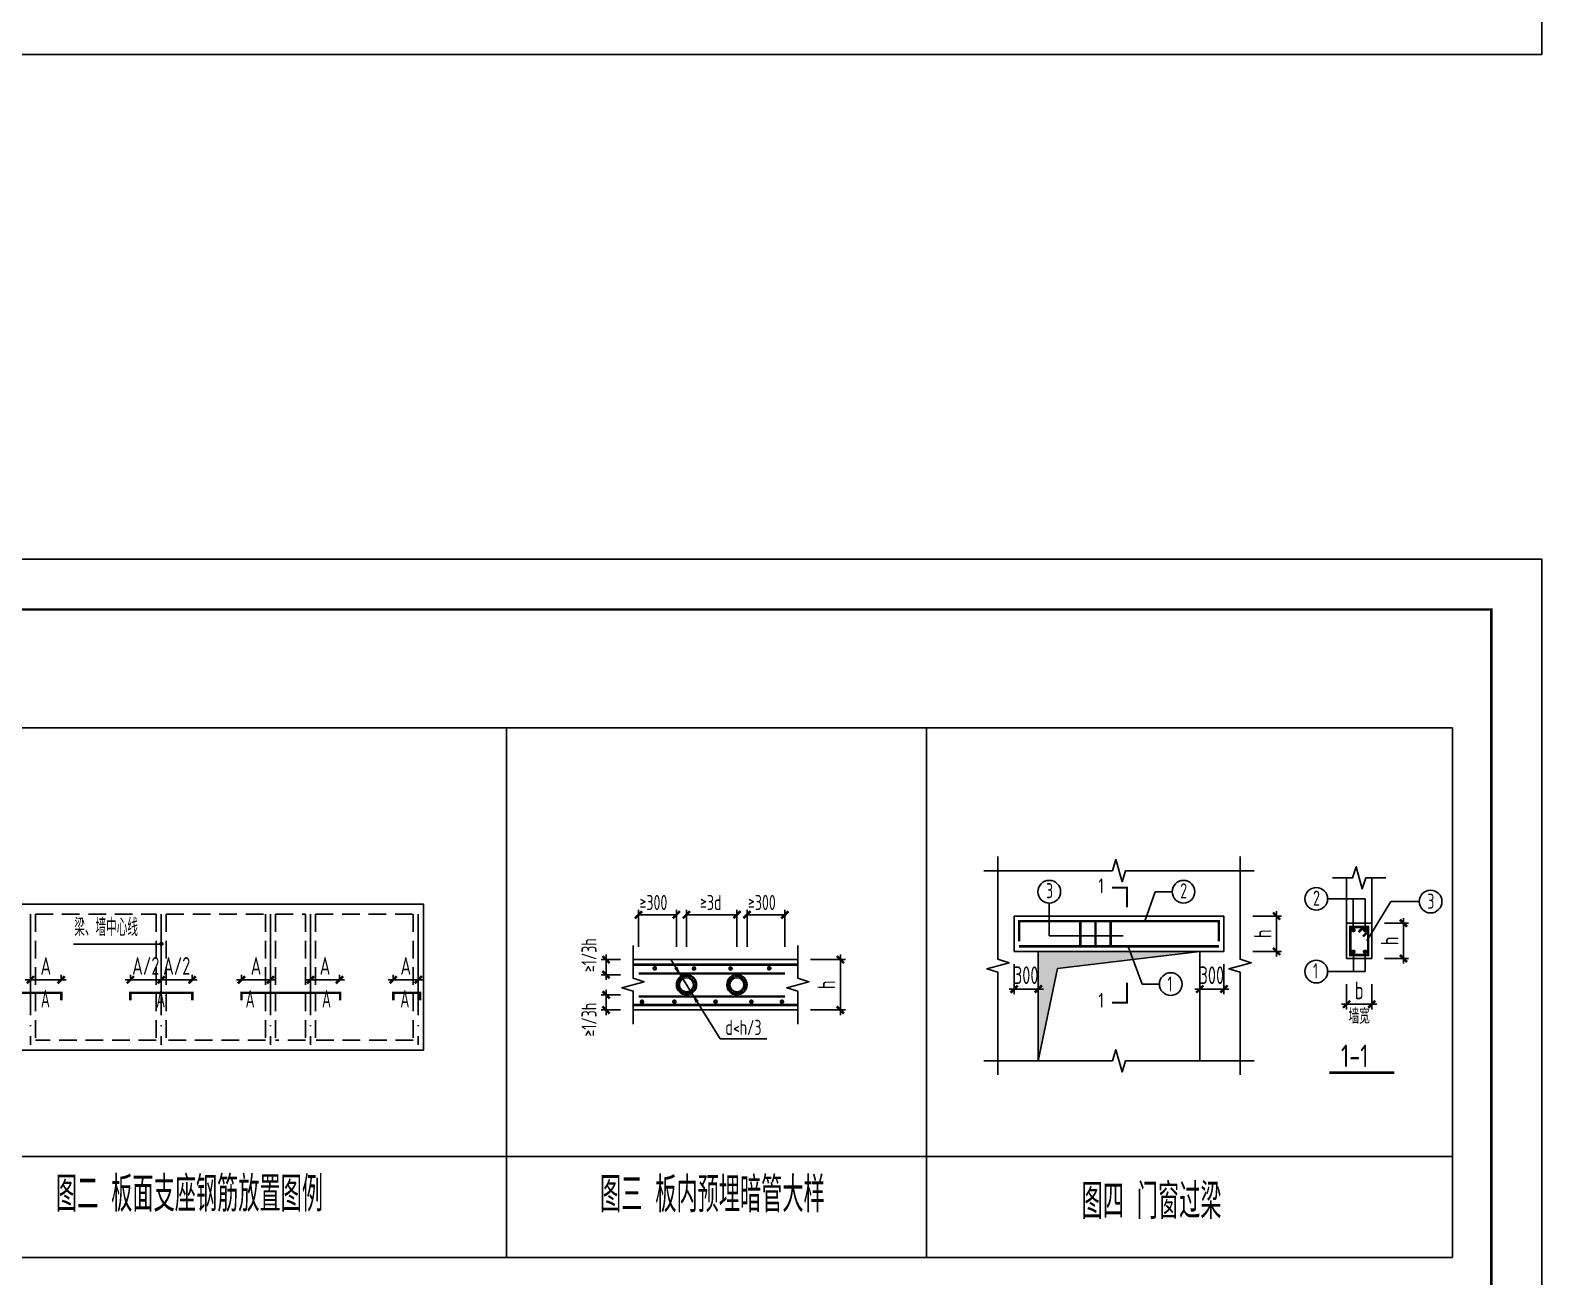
# Model space of a CAD drawing. Extents: x 9732137 to 18866768, y -962146 to 246094.
# Drawn here: x 9831191 to 9861157, y 152466 to 177176 of the extents above; entities that cross this region are included whole.
import ezdxf
from ezdxf.enums import TextEntityAlignment as Align

# ---------------------------------------------------------------- set-up
doc = ezdxf.new("R2010")
doc.units = 0
doc.header["$LTSCALE"] = 1000
doc.linetypes.add('DASHED', pattern=[0.75, 0.5, -0.25])
doc.linetypes.add('DOTE', pattern=[2.42, 2, -0.2, 0.02, -0.2])
doc.layers.get('0').update_dxf_attribs({"linetype": 'CONTINUOUS'})
doc.layers.get('Defpoints').update_dxf_attribs({"linetype": 'CONTINUOUS'})
for name, color, linetype in [('AXIS', 1, 'DOTE'), ('BEAM', 4, 'DASHED'), ('BEAM_CON', 4, 'CONTINUOUS'), ('BORDER', 7, 'CONTINUOUS'), ('DIM', 3, 'CONTINUOUS'), ('NUM', 7, 'CONTINUOUS'), ('TAB', 7, 'CONTINUOUS')]:
    doc.layers.add(name, color=color, linetype=linetype)
doc.layers.add('rein', color=6, linetype='ByLayer', lineweight=18)
doc.styles.add('TSSD_Dimension', font='Tssdeng.shx', dxfattribs={"width": 0.7, "bigfont": 'hztxt.shx'})
doc.styles.add('TSSD_Norm', font='Tssdeng.shx', dxfattribs={"width": 0.7, "bigfont": 'hztxt.shx'})
doc.styles.add('说明文字', font='tssdeng.shx', dxfattribs={"width": 0.75, "bigfont": 'hztxt.shx'})
doc.dimstyles.new('TSSD_100_100', dxfattribs={"dimtxt": 350, "dimasz": 100, "dimexe": 100, "dimexo": 250, "dimgap": 100, "dimtad": 1, "dimdec": 0, "dimzin": 0, "dimdsep": 46, "dimtxsty": 'TSSD_Dimension', "dimblk": 'ARCHTICK', "dimblk1": 'ARCHTICK', "dimblk2": 'ARCHTICK', "dimcen": 0, "dimdle": 100, "dimclrt": 7, "dimadec": 0, "dimazin": 0, "dimtfac": 1, "dimtdec": 0, "dimtix": 1, "dimtmove": 2, "dimatfit": 3, "dimfxl": 1, "dimtolj": 1, "dimtzin": 0, "dimarcsym": 0})

# ---------------------------------------------------------------- blocks, each defined once
blk = doc.blocks.new('_ArchTick')
at = {"color": 0, "linetype": 'ByBlock', "const_width": 0.5}
blk.add_lwpolyline([(-0.71, -0.71), (0.71, 0.71)], dxfattribs=at)
blk = doc.blocks.new('*D719')
at = {"layer": 'Defpoints', "color": 0}
for p in [(9838884, 158353), (9838388, 158094), (9838884, 158094)]:
    blk.add_point(p, dxfattribs=at)
at = {"layer": 'DIM', "color": 0, "lineweight": -2}
for p, q in [((9838288, 158353), (9838984, 158353)), ((9838388, 158344), (9838388, 158453)), ((9838884, 158344), (9838884, 158453))]:
    blk.add_line(p, q, dxfattribs=at)
at = {"layer": 'DIM', "color": 0, "lineweight": -2, "xscale": 100, "yscale": 100, "zscale": 100, "rotation": 180}
blk.add_blockref('_ArchTick', (9838388, 158353), dxfattribs=at)
at = {"layer": 'DIM', "color": 0, "lineweight": -2, "xscale": 100, "yscale": 100, "zscale": 100}
blk.add_blockref('_ArchTick', (9838884, 158353), dxfattribs=at)
at = {"layer": 'DIM', "color": 7, "insert": (9838636, 158628), "char_height": 350, "attachment_point": 5, "style": 'TSSD_Dimension'}
blk.add_mtext('\\A1;A', dxfattribs=at)
blk = doc.blocks.new('*D720')
at = {"layer": 'Defpoints', "color": 0}
for p in [(9837323, 158353), (9836747, 158094), (9837323, 158094)]:
    blk.add_point(p, dxfattribs=at)
at = {"layer": 'DIM', "color": 0, "lineweight": -2}
for p, q in [((9836647, 158353), (9837423, 158353)), ((9836747, 158344), (9836747, 158453)), ((9837323, 158344), (9837323, 158453))]:
    blk.add_line(p, q, dxfattribs=at)
at = {"layer": 'DIM', "color": 0, "lineweight": -2, "xscale": 100, "yscale": 100, "zscale": 100, "rotation": 180}
blk.add_blockref('_ArchTick', (9836747, 158353), dxfattribs=at)
at = {"layer": 'DIM', "color": 0, "lineweight": -2, "xscale": 100, "yscale": 100, "zscale": 100}
blk.add_blockref('_ArchTick', (9837323, 158353), dxfattribs=at)
at = {"layer": 'DIM', "color": 7, "insert": (9837035, 158628), "char_height": 350, "attachment_point": 5, "style": 'TSSD_Dimension'}
blk.add_mtext('\\A1;A', dxfattribs=at)
blk = doc.blocks.new('*D721')
at = {"layer": 'Defpoints', "color": 0}
for p in [(9835955, 158353), (9835379, 158094), (9835955, 158094)]:
    blk.add_point(p, dxfattribs=at)
at = {"layer": 'DIM', "color": 0, "lineweight": -2}
for p, q in [((9835279, 158353), (9836055, 158353)), ((9835379, 158344), (9835379, 158453)), ((9835955, 158344), (9835955, 158453))]:
    blk.add_line(p, q, dxfattribs=at)
at = {"layer": 'DIM', "color": 0, "lineweight": -2, "xscale": 100, "yscale": 100, "zscale": 100, "rotation": 180}
blk.add_blockref('_ArchTick', (9835379, 158353), dxfattribs=at)
at = {"layer": 'DIM', "color": 0, "lineweight": -2, "xscale": 100, "yscale": 100, "zscale": 100}
blk.add_blockref('_ArchTick', (9835955, 158353), dxfattribs=at)
at = {"layer": 'DIM', "color": 7, "insert": (9835667, 158628), "char_height": 350, "attachment_point": 5, "style": 'TSSD_Dimension'}
blk.add_mtext('\\A1;A', dxfattribs=at)
blk = doc.blocks.new('*D722')
at = {"layer": 'Defpoints', "color": 0}
for p in [(9831806, 158353), (9831193, 158094), (9831806, 158094)]:
    blk.add_point(p, dxfattribs=at)
at = {"layer": 'DIM', "color": 0, "lineweight": -2}
for p, q in [((9831093, 158353), (9831906, 158353)), ((9831193, 158344), (9831193, 158453)), ((9831806, 158344), (9831806, 158453))]:
    blk.add_line(p, q, dxfattribs=at)
at = {"layer": 'DIM', "color": 0, "lineweight": -2, "xscale": 100, "yscale": 100, "zscale": 100, "rotation": 180}
blk.add_blockref('_ArchTick', (9831193, 158353), dxfattribs=at)
at = {"layer": 'DIM', "color": 0, "lineweight": -2, "xscale": 100, "yscale": 100, "zscale": 100}
blk.add_blockref('_ArchTick', (9831806, 158353), dxfattribs=at)
at = {"layer": 'DIM', "color": 7, "insert": (9831500, 158628), "char_height": 350, "attachment_point": 5, "style": 'TSSD_Dimension'}
blk.add_mtext('\\A1;A', dxfattribs=at)
blk = doc.blocks.new('*D723')
at = {"layer": 'Defpoints', "color": 0}
for p in [(9833788, 158353), (9833788, 158094), (9834401, 158094)]:
    blk.add_point(p, dxfattribs=at)
at = {"layer": 'DIM', "color": 0, "lineweight": -2}
for p, q in [((9833788, 158353), (9833688, 158353)), ((9833788, 158344), (9833788, 158453)), ((9834401, 158353), (9833788, 158353)), ((9834401, 158344), (9834401, 158453)), ((9834401, 158353), (9834501, 158353))]:
    blk.add_line(p, q, dxfattribs=at)
at = {"layer": 'DIM', "color": 0, "lineweight": -2, "xscale": 100, "yscale": 100, "zscale": 100}
blk.add_blockref('_ArchTick', (9833788, 158353), dxfattribs=at)
at = {"layer": 'DIM', "color": 0, "lineweight": -2, "xscale": 100, "yscale": 100, "zscale": 100, "rotation": 180}
blk.add_blockref('_ArchTick', (9834401, 158353), dxfattribs=at)
at = {"layer": 'DIM', "color": 7, "insert": (9834095, 158628), "char_height": 350, "attachment_point": 5, "style": 'TSSD_Dimension'}
blk.add_mtext('\\A1;A/2', dxfattribs=at)
blk = doc.blocks.new('*D724')
at = {"layer": 'Defpoints', "color": 0}
for p in [(9833788, 158353), (9833176, 158094), (9833788, 158094)]:
    blk.add_point(p, dxfattribs=at)
at = {"layer": 'DIM', "color": 0, "lineweight": -2}
for p, q in [((9833176, 158353), (9833076, 158353)), ((9833176, 158344), (9833176, 158453)), ((9833176, 158353), (9833788, 158353)), ((9833788, 158344), (9833788, 158453)), ((9833788, 158353), (9833888, 158353))]:
    blk.add_line(p, q, dxfattribs=at)
at = {"layer": 'DIM', "color": 0, "lineweight": -2, "xscale": 100, "yscale": 100, "zscale": 100}
blk.add_blockref('_ArchTick', (9833176, 158353), dxfattribs=at)
at = {"layer": 'DIM', "color": 0, "lineweight": -2, "xscale": 100, "yscale": 100, "zscale": 100, "rotation": 180}
blk.add_blockref('_ArchTick', (9833788, 158353), dxfattribs=at)
at = {"layer": 'DIM', "color": 7, "insert": (9833482, 158628), "char_height": 350, "attachment_point": 5, "style": 'TSSD_Dimension'}
blk.add_mtext('\\A1;A/2', dxfattribs=at)
blk = doc.blocks.new('*D727')
at = {"layer": 'Defpoints', "color": 0}
for p in [(9846408, 158754), (9847251, 158754), (9846408, 157754)]:
    blk.add_point(p, dxfattribs=at)
at = {"layer": 'DIM', "color": 0, "lineweight": -2}
for p, q in [((9847251, 157654), (9847251, 158854)), ((9846658, 158754), (9847351, 158754)), ((9846658, 157754), (9847351, 157754))]:
    blk.add_line(p, q, dxfattribs=at)
at = {"layer": 'DIM', "color": 0, "lineweight": -2, "xscale": 100, "yscale": 100, "zscale": 100}
for p, rotation in [((9847251, 158754), 90), ((9847251, 157754), 270)]:
    blk.add_blockref('_ArchTick', p, dxfattribs=dict(at, rotation=rotation))
at = {"layer": 'DIM', "color": 7, "insert": (9846976, 158254), "char_height": 350, "attachment_point": 5, "rotation": 90, "style": 'TSSD_Dimension'}
blk.add_mtext('\\A1;h', dxfattribs=at)
blk = doc.blocks.new('*D728')
at = {"layer": 'Defpoints', "color": 0}
for p in [(9850696, 158915), (9851176, 158915), (9851176, 158168)]:
    blk.add_point(p, dxfattribs=at)
at = {"layer": 'DIM', "color": 0, "lineweight": -2}
for p, q in [((9850696, 158665), (9850696, 158068)), ((9851176, 158665), (9851176, 158068)), ((9850696, 158168), (9850596, 158168)), ((9850696, 158168), (9851176, 158168)), ((9851176, 158168), (9851276, 158168))]:
    blk.add_line(p, q, dxfattribs=at)
at = {"layer": 'DIM', "color": 0, "lineweight": -2, "xscale": 100, "yscale": 100, "zscale": 100}
blk.add_blockref('_ArchTick', (9850696, 158168), dxfattribs=at)
at = {"layer": 'DIM', "color": 0, "lineweight": -2, "xscale": 100, "yscale": 100, "zscale": 100, "rotation": 180}
blk.add_blockref('_ArchTick', (9851176, 158168), dxfattribs=at)
at = {"layer": 'DIM', "color": 7, "insert": (9850936, 158443), "char_height": 350, "attachment_point": 5, "style": 'TSSD_Dimension'}
blk.add_mtext('\\A1;300', dxfattribs=at)
blk = doc.blocks.new('*D729')
at = {"layer": 'Defpoints', "color": 0}
for p in [(9854376, 158915), (9854856, 158915), (9854856, 158168)]:
    blk.add_point(p, dxfattribs=at)
at = {"layer": 'DIM', "color": 0, "lineweight": -2}
for p, q in [((9854376, 158665), (9854376, 158068)), ((9854856, 158665), (9854856, 158068)), ((9854376, 158168), (9854276, 158168)), ((9854376, 158168), (9854856, 158168)), ((9854856, 158168), (9854956, 158168))]:
    blk.add_line(p, q, dxfattribs=at)
at = {"layer": 'DIM', "color": 0, "lineweight": -2, "xscale": 100, "yscale": 100, "zscale": 100}
blk.add_blockref('_ArchTick', (9854376, 158168), dxfattribs=at)
at = {"layer": 'DIM', "color": 0, "lineweight": -2, "xscale": 100, "yscale": 100, "zscale": 100, "rotation": 180}
blk.add_blockref('_ArchTick', (9854856, 158168), dxfattribs=at)
at = {"layer": 'DIM', "color": 7, "insert": (9854616, 158443), "char_height": 350, "attachment_point": 5, "style": 'TSSD_Dimension'}
blk.add_mtext('\\A1;300', dxfattribs=at)
blk = doc.blocks.new('*D730')
at = {"layer": 'Defpoints', "color": 0}
for p in [(9855176, 159615), (9855900, 159615), (9855176, 158915)]:
    blk.add_point(p, dxfattribs=at)
at = {"layer": 'DIM', "color": 0, "lineweight": -2}
for p, q in [((9855426, 159615), (9856000, 159615)), ((9855900, 158815), (9855900, 159715)), ((9855426, 158915), (9856000, 158915))]:
    blk.add_line(p, q, dxfattribs=at)
at = {"layer": 'DIM', "color": 0, "lineweight": -2, "xscale": 100, "yscale": 100, "zscale": 100}
for p, rotation in [((9855900, 159615), 90), ((9855900, 158915), 270)]:
    blk.add_blockref('_ArchTick', p, dxfattribs=dict(at, rotation=rotation))
at = {"layer": 'DIM', "color": 7, "insert": (9855625, 159265), "char_height": 350, "attachment_point": 5, "rotation": 90, "style": 'TSSD_Dimension'}
blk.add_mtext('\\A1;h', dxfattribs=at)
blk = doc.blocks.new('*D731')
at = {"layer": 'Defpoints', "color": 0}
for p in [(9857787, 159473), (9858416, 159473), (9857787, 158773)]:
    blk.add_point(p, dxfattribs=at)
at = {"layer": 'DIM', "color": 0, "lineweight": -2}
for p, q in [((9858037, 159473), (9858516, 159473)), ((9858416, 158673), (9858416, 159573)), ((9858037, 158773), (9858516, 158773))]:
    blk.add_line(p, q, dxfattribs=at)
at = {"layer": 'DIM', "color": 0, "lineweight": -2, "xscale": 100, "yscale": 100, "zscale": 100}
for p, rotation in [((9858416, 159473), 90), ((9858416, 158773), 270)]:
    blk.add_blockref('_ArchTick', p, dxfattribs=dict(at, rotation=rotation))
at = {"layer": 'DIM', "color": 7, "insert": (9858141, 159123), "char_height": 350, "attachment_point": 5, "rotation": 90, "style": 'TSSD_Dimension'}
blk.add_mtext('\\A1;h', dxfattribs=at)
blk = doc.blocks.new('*D732')
at = {"layer": 'Defpoints', "color": 0}
for p in [(9857287, 158515), (9857787, 158515), (9857787, 157867)]:
    blk.add_point(p, dxfattribs=at)
at = {"layer": 'DIM', "color": 0, "lineweight": -2}
for p, q in [((9857287, 158265), (9857287, 157767)), ((9857787, 158265), (9857787, 157767)), ((9857187, 157867), (9857887, 157867))]:
    blk.add_line(p, q, dxfattribs=at)
at = {"layer": 'DIM', "color": 0, "lineweight": -2, "xscale": 100, "yscale": 100, "zscale": 100, "rotation": 180}
blk.add_blockref('_ArchTick', (9857287, 157867), dxfattribs=at)
at = {"layer": 'DIM', "color": 0, "lineweight": -2, "xscale": 100, "yscale": 100, "zscale": 100}
blk.add_blockref('_ArchTick', (9857787, 157867), dxfattribs=at)
at = {"layer": 'DIM', "color": 7, "insert": (9857537, 158142), "char_height": 350, "attachment_point": 5, "style": 'TSSD_Dimension'}
blk.add_mtext('\\A1;b', dxfattribs=at)

msp = doc.modelspace()

# ---------------------------------------------------------------- hatches: boundary and pattern name
h = msp.add_hatch()
h.set_pattern_fill('DOTS', color=256, scale=500, angle=45, style=0)
h.set_pattern_definition([(45, (9741367.876, 152101.657), (-11.0485435, 33.14563), [0, -31.25])])
h.paths.add_polyline_path([(9854375.7, 158915), (9851175.7, 158915), (9851175.7, 156746.9), (9851557.2, 158577.2)])
h = msp.add_hatch()
h.set_pattern_fill('DOTS', color=256, scale=500, style=0)
h.set_pattern_definition([(0, (9742324.54, 151796.663), (15.625, 31.25), [0, -31.25])])
h.paths.add_polyline_path([(9844400.7, 158254.1, 1), (9844000.7, 158254.1, 1)])
h.paths.add_polyline_path([(9844340.7, 158254.1, 1), (9844060.7, 158254.1, 1)], flags=16)
h = msp.add_hatch()
h.set_pattern_fill('DOTS', color=256, scale=500, style=0)
h.set_pattern_definition([(0, (9743324.54, 151796.663), (15.625, 31.25), [0, -31.25])])
h.paths.add_polyline_path([(9845400.7, 158254.1, 1), (9845000.7, 158254.1, 1)])
h.paths.add_polyline_path([(9845340.7, 158254.1, 1), (9845060.7, 158254.1, 1)], flags=16)

# ---------------------------------------------------------------- linework, layer by layer
for p, q in [((9857287.5, 158773.1), (9857287.5, 160373.1)), ((9857787.5, 158773.1), (9857787.5, 160373.1)), ((9853284.5, 159515), (9853493.7, 160098.8)), ((9853493.7, 160098.8), (9853828.4, 160098.8)), ((9843250.7, 159004.1), (9843250.7, 159742.3)), ((9844000.7, 159004.1), (9844000.7, 159742.3)), ((9844200.7, 159004.1), (9844200.7, 159742.3)), ((9845200.7, 159004.1), (9845200.7, 159742.3)), ((9845400.7, 159004.1), (9845400.7, 159742.3)), ((9846150.7, 159004.1), (9846150.7, 159742.3)), ((9851392.9, 159873.8), (9851392.9, 159224.2)), ((9856911.8, 159956.9), (9857653.3, 159956.9)), ((9857415.7, 159309.6), (9857415.7, 159956.9)), ((9857653.3, 159309.6), (9857653.3, 159956.9)), ((9857687.5, 159123.1), (9858165, 159903.2)), ((9858165, 159903.2), (9858727.7, 159903.2)), ((9843250.7, 159642.3), (9844000.7, 159642.3)), ((9844200.7, 159642.3), (9845200.7, 159642.3)), ((9845400.7, 159642.3), (9846150.7, 159642.3)), ((9850695.7, 159615), (9854855.7, 159615)), ((9850695.7, 158915), (9850695.7, 159615)), ((9854855.7, 158915), (9854855.7, 159615)), ((9857287.5, 159473.1), (9857787.5, 159473.1)), ((9852856.2, 159224.2), (9851392.9, 159224.2)), ((9833835, 159060.5), (9832051, 159060.5)), ((9842606.7, 158854.1), (9842606.7, 158354.1)), ((9850695.7, 158915), (9854855.7, 158915)), ((9851175.7, 156746.9), (9851175.7, 158915)), ((9851557.2, 158577.2), (9854375.7, 158915)), ((9852954.6, 159015), (9853233.2, 158267.3)), ((9854375.7, 156746.9), (9854375.7, 158915)), ((9857423.7, 158933.6), (9857423.7, 158515.3)), ((9857656.3, 158933.6), (9857656.3, 158515.3)), ((9842891.1, 158754.1), (9842506.7, 158754.1)), ((9846407.9, 158754.1), (9843141.1, 158754.1)), ((9844871.2, 157180.2), (9843888.5, 158754.1)), ((9851175.7, 156746.9), (9851557.2, 158577.2)), ((9857287.5, 158773.1), (9857787.5, 158773.1)), ((9842891.1, 158454.1), (9842506.7, 158454.1)), ((9853233.2, 158267.3), (9853575.3, 158267.3)), ((9857656.3, 158515.3), (9856911.8, 158515.3)), ((9842891.1, 158054.1), (9842506.7, 158054.1)), ((9842606.7, 158154.1), (9842606.7, 157654.1)), ((9842891.1, 157754.1), (9842506.7, 157754.1)), ((9846407.9, 157754.1), (9843141.1, 157754.1)), ((9844871.2, 157180.2), (9845790.8, 157180.2))]:
    msp.add_line(p, q)
for points in [[(9850095.7, 160515), (9852645.7, 160515), (9852715.7, 160735), (9852835.7, 160295), (9852905.7, 160515), (9855455.7, 160515)], [(9850375.7, 160795), (9850375.7, 158760.9), (9850595.7, 158690.9), (9850155.7, 158570.9), (9850375.7, 158500.9), (9850375.7, 156466.9)], [(9857007.5, 160373.1), (9857407.5, 160373.1), (9857477.5, 160593.1), (9857597.5, 160153.1), (9857667.5, 160373.1), (9858067.5, 160373.1)], [(9843141.1, 159034.1), (9843141.1, 158384.1), (9843361.1, 158314.1), (9842921.1, 158194.1), (9843141.1, 158124.1), (9843141.1, 157474.1)], [(9846407.9, 159034.1), (9846407.9, 158384.1), (9846627.9, 158314.1), (9846187.9, 158194.1), (9846407.9, 158124.1), (9846407.9, 157474.1)], [(9850095.7, 156746.9), (9852645.7, 156746.9), (9852715.7, 156966.9), (9852835.7, 156526.9), (9852905.7, 156746.9), (9855455.7, 156746.9)]]:
    msp.add_lwpolyline(points)
at = {"color": 3}
msp.add_lwpolyline([(9855175.7, 160795), (9855175.7, 158760.9), (9855395.7, 158690.9), (9854955.7, 158570.9), (9855175.7, 158500.9), (9855175.7, 156466.9)], dxfattribs=at)
for points, const_width in [([(9852634.6, 160180.8), (9852936.6, 160180.8), (9852936.6, 159788.4)], 40), ([(9852634.6, 157900.2), (9852936.6, 157900.2), (9852936.6, 158292.6)], 40), ([(9856943.3, 156511.4), (9858232.5, 156511.4)], 50)]:
    msp.add_lwpolyline(points, dxfattribs=dict(const_width=const_width))
at = {"const_width": 48}
msp.add_lwpolyline([(9833807, 159066, -1), (9833771, 159066, -1)], format="xyb", close=True, dxfattribs=at)
for points in [[(9844094.8, 158423.7, 0, 75, 0), (9843988.8, 158593.3, 75, 75, 0)], [(9844306.6, 158084.4, 0, 75, 0), (9844412.5, 157914.8, 75, 75, 0)]]:
    msp.add_lwpolyline(points, format="xyseb")
for centre, radius in [((9851392.9, 160098.8), 225), ((9854053.4, 160098.8), 225), ((9856686.8, 159956.9), 225), ((9858952.7, 159903.2), 225), ((9856686.8, 158515.3), 225), ((9844200.7, 158254.1), 200), ((9844200.7, 158254.1), 140), ((9845200.7, 158254.1), 200), ((9845200.7, 158254.1), 140), ((9853800.3, 158267.3), 225)]:
    msp.add_circle(centre, radius)
at = {"layer": 'AXIS'}
for p, q in [((9831193.1, 159652.5), (9831193.1, 157065.5)), ((9833788.5, 159652.5), (9833788.5, 157065.5)), ((9835955.2, 159652.5), (9835955.2, 157065.5)), ((9836747.3, 159652.5), (9836747.3, 157065.5)), ((9838884.4, 159652.5), (9838884.4, 157065.5))]:
    msp.add_line(p, q, dxfattribs=at)
at = {"layer": 'BEAM', "ltscale": 0.7}
for p, q in [((9831293.1, 159652.5), (9833688.5, 159652.5)), ((9831293.1, 159652.5), (9831293.1, 157159.1)), ((9833688.5, 159652.5), (9833688.5, 157159.1)), ((9833888.5, 159652.5), (9833888.5, 157159.1)), ((9833888.5, 159652.5), (9835855.2, 159652.5)), ((9835855.2, 159652.5), (9835855.2, 157159.1)), ((9836055.2, 159652.5), (9836647.3, 159652.5)), ((9836055.2, 159652.5), (9836055.2, 157159.1)), ((9836647.3, 159652.5), (9836647.3, 157159.1)), ((9836847.3, 159652.5), (9838784.4, 159652.5)), ((9836847.3, 159652.5), (9836847.3, 157159.1)), ((9838784.4, 159652.5), (9838784.4, 157159.1)), ((9833688.5, 157159.1), (9831293.1, 157159.1)), ((9835855.2, 157159.1), (9833888.5, 157159.1)), ((9836647.3, 157159.1), (9836055.2, 157159.1)), ((9838784.4, 157159.1), (9836847.3, 157159.1))]:
    msp.add_line(p, q, dxfattribs=at)
at = {"layer": 'BEAM_CON', "ltscale": 0.7}
msp.add_lwpolyline([(9830129.1, 159852.5), (9838984.4, 159852.5), (9838984.4, 156959.1), (9830129.1, 156959.1)], close=True, dxfattribs=at)
at = {"layer": 'BORDER'}
for points in [[(9777056.8, 176693.7), (9777056.8, 236093.7), (9861156.8, 236093.7), (9861156.8, 176693.7)], [(9777056.8, 107293.7), (9777056.8, 166693.7), (9861156.8, 166693.7), (9861156.8, 107293.7)]]:
    msp.add_lwpolyline(points, close=True, dxfattribs=at)
at = {"layer": 'BORDER', "const_width": 50}
msp.add_lwpolyline([(9779556.8, 108293.7), (9779556.8, 165693.7), (9860156.8, 165693.7), (9860156.8, 108293.7)], close=True, dxfattribs=at)
at = {"layer": 'rein', "const_width": 50}
for points in [[(9850795.7, 159115), (9850795.7, 159515), (9854755.7, 159515), (9854755.7, 159115)], [(9852010.1, 159015), (9852010.1, 159515)], [(9852310.1, 159015), (9852310.1, 159515)], [(9852610.1, 159015), (9852610.1, 159515)], [(9857523.4, 159297.4), (9857626.7, 159400.6), (9857715, 159400.6), (9857715, 158845.6), (9857360, 158845.6), (9857360, 159400.6), (9857715, 159400.6), (9857715, 159312.2), (9857611.8, 159209)], [(9850795.7, 159015), (9854755.7, 159015)], [(9846407.9, 158654.1), (9843141.1, 158654.1)], [(9843250.7, 158478.3), (9846150.7, 158478.3)], [(9830199.5, 157943.8), (9830199.5, 158093.8), (9831806, 158093.8), (9831806, 157943.8)], [(9833176.2, 157943.8), (9833176.2, 158093.8), (9834403.9, 158093.8), (9834403.9, 157943.8)], [(9835379.2, 157943.8), (9835379.2, 158093.8), (9837334.6, 158093.8), (9837334.6, 157943.8)], [(9838387.7, 157943.8), (9838387.7, 158093.8), (9838916.2, 158093.8), (9838916.2, 157943.8)], [(9843250.7, 158021.1), (9846150.7, 158021.1)], [(9846407.9, 157854.1), (9843141.1, 157854.1)]]:
    msp.add_lwpolyline(points, dxfattribs=at)
for points in [[(9857402.5, 159338.1, 1), (9857442.5, 159338.1, 1)], [(9857632.5, 159338.1, 1), (9857672.5, 159338.1, 1)], [(9857402.5, 158908.1, 1), (9857442.5, 158908.1, 1)], [(9857632.5, 158908.1, 1), (9857672.5, 158908.1, 1)], [(9843550.8, 158579.8, 1), (9843593.3, 158579.8, 1)], [(9844329.8, 158576.1, 1), (9844372.3, 158576.1, 1)], [(9845053.1, 158576.1, 1), (9845095.6, 158576.1, 1)], [(9845820.7, 158579.8, 1), (9845863.2, 158579.8, 1)], [(9843297.7, 157917.6, 1), (9843340.2, 157917.6, 1)], [(9843940.2, 157917.6, 1), (9843982.7, 157917.6, 1)], [(9844755.8, 157917.6, 1), (9844798.3, 157917.6, 1)], [(9845466.6, 157917.6, 1), (9845509.1, 157917.6, 1)], [(9846072.6, 157917.6, 1), (9846115.1, 157917.6, 1)]]:
    msp.add_lwpolyline(points, format="xyb", close=True, dxfattribs=at)
at = {"layer": 'TAB'}
for p, q in [((9820756.8, 163348.7), (9859386.9, 163348.7)), ((9840630.7, 163348.7), (9840630.7, 152848.7)), ((9848957.5, 163348.7), (9848957.5, 152848.7)), ((9859386.9, 163348.7), (9859386.9, 152848.7)), ((9820756.8, 154848.7), (9859386.9, 154848.7)), ((9820756.8, 152848.7), (9859386.9, 152848.7))]:
    msp.add_line(p, q, dxfattribs=at)

# ---------------------------------------------------------------- block references
at = {"xscale": 100, "yscale": 100, "zscale": 100}
for p, rotation in [((9843250.7, 159642.3), 180), ((9844200.7, 159642.3), 180), ((9845400.7, 159642.3), 180), ((9842606.7, 158754.1), 270), ((9842606.7, 158454.1), 90), ((9842606.7, 158054.1), 270), ((9842606.7, 157754.1), 90)]:
    msp.add_blockref('_ArchTick', p, dxfattribs=dict(at, rotation=rotation))
for p in [(9844000.7, 159642.3), (9845200.7, 159642.3), (9846150.7, 159642.3)]:
    msp.add_blockref('_ArchTick', p, dxfattribs=at)

# ---------------------------------------------------------------- texts
at = {"style": '说明文字'}
for s, height, width, p in [('1', 300, 0.7, (9852370.7, 160066.6)), ('≥300', 300, 0.7, (9843269.5, 159734.5)), ('≥3d', 300, 0.7, (9844469.5, 159734.5)), ('≥300', 300, 0.7, (9845419.5, 159734.5)), ('3', 300, 0.7, (9851328.6, 159968.7)), ('2', 300, 0.7, (9853989.2, 159965.2)), ('2', 300, 0.7, (9856622.6, 159821.4)), ('3', 300, 0.7, (9858888.5, 159760.5)), ('1', 300, 0.7, (9856622.6, 158379.6)), ('1', 300, 0.7, (9853736.1, 158119.5)), ('1', 300, 0.7, (9852370.7, 157794.3)), ('墙宽', 300, 0.7, (9857327.4, 157482.3)), ('d<h/3', 300, 0.7, (9844971.4, 157258.9)), ('1-1', 450, 0.75, (9857177.2, 156619.1))]:
    msp.add_text(s, height=height, dxfattribs=dict(at, width=width)).set_placement(p)
at = {"style": 'TSSD_Norm', "width": 0.6}
for s, p in [('梁、墙中心线', (9832695.4, 159112.7)), ('A', (9831490.9, 157696.8)), ('A', (9833777.5, 157696.8)), ('A', (9835550.1, 157696.8)), ('A', (9837064.2, 157696.8)), ('A', (9838617.2, 157696.8))]:
    msp.add_text(s, height=350, dxfattribs=at).set_placement(p, align=Align.BOTTOM_CENTER)
at = {"style": '说明文字', "width": 0.7}
for p in [(9842418.5, 158506.1), (9842418.5, 157227.1)]:
    msp.add_text('≥1/3h', height=300, rotation=90, dxfattribs=at).set_placement(p)
at = {"layer": 'NUM', "color": 7, "style": 'TSSD_Norm', "width": 0.6}
for s, p in [('图二 板面支座钢筋放置图例', (9831700.9, 153545.5)), ('图三 板内预埋暗管大样', (9842486.7, 153534.5))]:
    msp.add_text(s, height=700, dxfattribs=at).set_placement(p, align=Align.BOTTOM_LEFT)
msp.add_text('图四 门窗过梁', height=700, dxfattribs=at).set_placement((9852032.7, 153611.1))

# ---------------------------------------------------------------- dimensions: what is measured, and where the dimension line sits
at = {"layer": 'DIM', "color": 3}
for base, p1, p2, picture, middle in [((9855899.6, 159615), (9855175.7, 158915), (9855175.7, 159615), '*D730', (9855624.6, 159265)), ((9858416.4, 159473.1), (9857787.5, 158773.1), (9857787.5, 159473.1), '*D731', (9858141.4, 159123.1)), ((9847250.5, 158754.1), (9846407.9, 157754.1), (9846407.9, 158754.1), '*D727', (9846975.5, 158254.1))]:
    dim = msp.add_linear_dim(base=base, p1=p1, p2=p2, angle=90, text='h', dimstyle='TSSD_100_100', dxfattribs=at)
    dim.commit()
    dim.dimension.update_dxf_attribs({"geometry": picture, "text_midpoint": middle})
at = {"layer": 'DIM'}
for base, p1, p2, text, picture, middle in [((9831806, 158352.7), (9831193.1, 158093.8), (9831806, 158093.8), 'A', '*D722', (9831499.5, 158627.7)), ((9833788.5, 158352.7), (9833176.2, 158093.8), (9833788.5, 158093.8), 'A/2', '*D724', (9833482.3, 158627.7)), ((9835955.2, 158352.7), (9835379.2, 158093.8), (9835955.2, 158093.8), 'A', '*D721', (9835667.2, 158627.7)), ((9837323.3, 158352.7), (9836747.3, 158093.8), (9837323.3, 158093.8), 'A', '*D720', (9837035.3, 158627.7)), ((9838884.4, 158352.7), (9838387.7, 158093.8), (9838884.4, 158093.8), 'A', '*D719', (9838636, 158627.7)), ((9851175.7, 158168.2), (9850695.7, 158915), (9851175.7, 158915), '300', '*D728', (9850935.7, 158443.2)), ((9854855.7, 158168.2), (9854375.7, 158915), (9854855.7, 158915), '300', '*D729', (9854615.7, 158443.2)), ((9857787.5, 157867), (9857287.5, 158515.3), (9857787.5, 158515.3), 'b', '*D732', (9857537.5, 158142))]:
    dim = msp.add_linear_dim(base=base, p1=p1, p2=p2, text=text, dimstyle='TSSD_100_100', dxfattribs=at)
    dim.commit()
    dim.dimension.update_dxf_attribs({"geometry": picture, "text_midpoint": middle})
dim = msp.add_linear_dim(base=(9833788.5, 158352.7), p1=(9834400.8, 158093.8), p2=(9833788.5, 158093.8), angle=180, text='A/2', dimstyle='TSSD_100_100', dxfattribs=at)
dim.commit()
dim.dimension.update_dxf_attribs({"geometry": '*D723', "text_midpoint": (9834094.6, 158627.7)})

doc.saveas('drawing.dxf')
